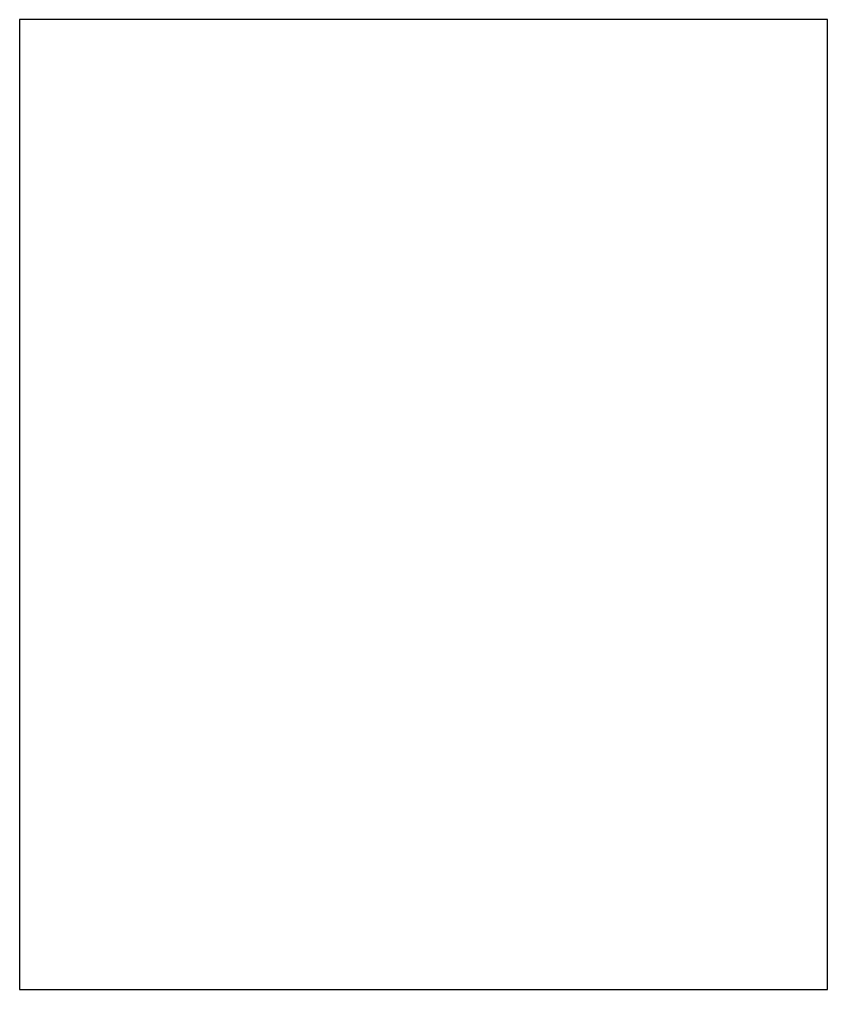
# Model space of a CAD drawing. Header units: millimetres. Extents: x 131.04 to 133.54, y -120.26 to -117.26.
import ezdxf

# ---------------------------------------------------------------- set-up
doc = ezdxf.new("R2010")
doc.units = ezdxf.units.MM
doc.layers.add('BLACK', color=7, linetype='CONTINUOUS')

msp = doc.modelspace()

# ---------------------------------------------------------------- linework, layer by layer
at = {"layer": 'BLACK', "linetype": 'CONTINUOUS'}
for p, q in [((133.539, -117.258), (131.039, -117.258)), ((131.039, -117.258), (131.039, -120.258)), ((133.539, -120.258), (133.539, -117.258)), ((131.039, -120.258), (133.539, -120.258))]:
    msp.add_line(p, q, dxfattribs=at)

doc.saveas('drawing.dxf')
